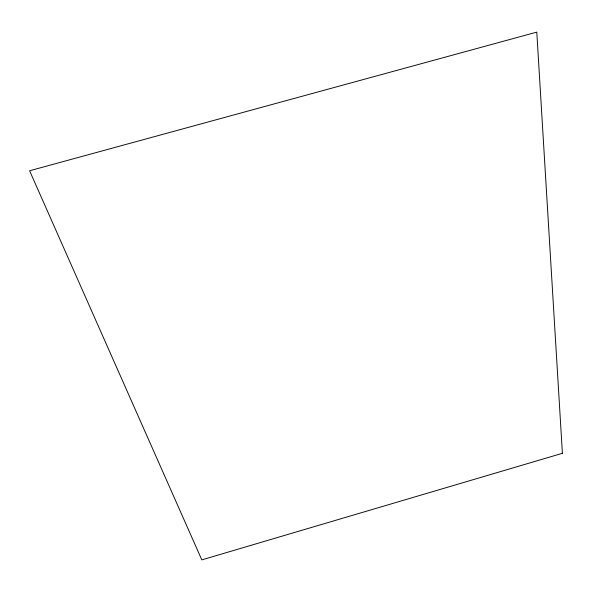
<?xml version="1.0" encoding="UTF-8"?>
<svg xmlns="http://www.w3.org/2000/svg" width="592" height="592" viewBox="0 0 592 592"><rect width="100%" height="100%" fill="white"/><g stroke="black" fill="none" stroke-linecap="round" stroke-linejoin="round"><path stroke-width="0.89" d="M562.4 453.302L201.813 559.877L29.6 170.762L536.789 32.123L562.4 453.302"/></g></svg>
